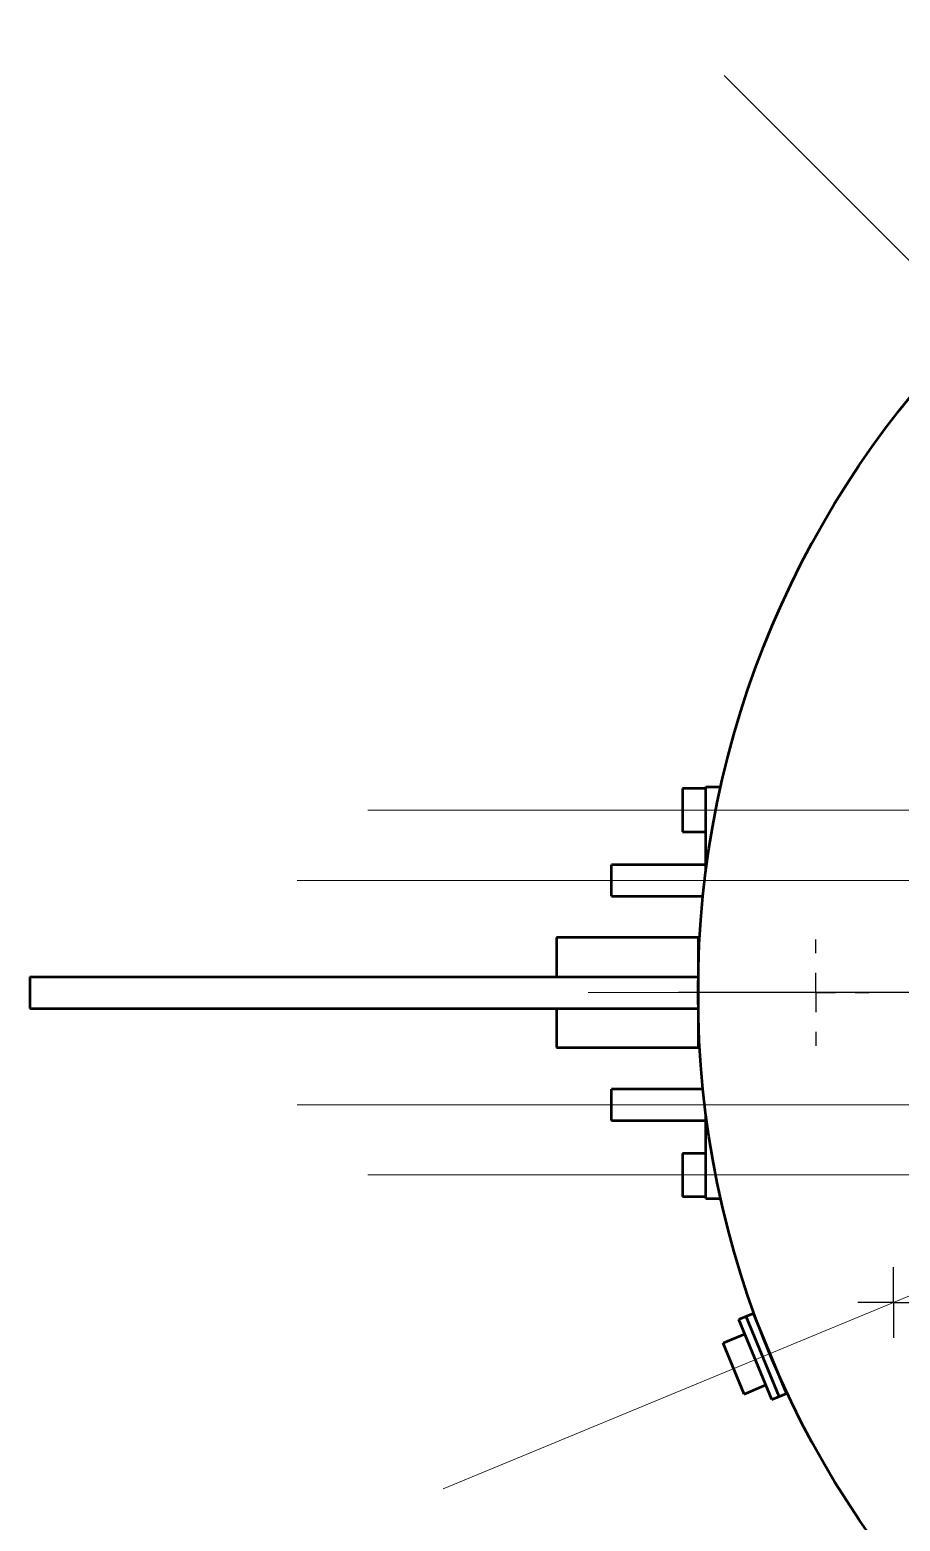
# Model space of a CAD drawing. Header units: millimetres. Extents: x 0 to 420, y 0 to 297.
# Drawn here: x 328.38 to 342.21, y 201.59 to 225.31 of the extents above; entities that cross this region are included whole.
import ezdxf

# ---------------------------------------------------------------- set-up
doc = ezdxf.new("R2010")
doc.units = ezdxf.units.MM
doc.linetypes.add('CENTERX2', pattern=[20.32, 12.7, -2.54, 2.54, -2.54])
doc.layers.add('9中心线层', color=1, linetype='Continuous')

# ---------------------------------------------------------------- blocks, each defined once
blk = doc.blocks.new('SW_CENTERMARKSYMBOL_129')
at = {"layer": '9中心线层', "color": 0}
for p, q in [((0, 0.625), (0, 15.3125)), ((0, 0), (0, 0.3125)), ((-0.625, 0), (-15.3125, 0)), ((0, 0), (-0.3125, 0)), ((0, 0), (0, -0.3125)), ((0, 0), (0.3125, 0)), ((0.625, 0), (15.3125, 0)), ((0, -0.625), (0, -15.3125))]:
    blk.add_line(p, q, dxfattribs=at)
blk = doc.blocks.new('SW_CENTERMARKSYMBOL_166')
at = {"layer": '9中心线层', "color": 0}
for p, q in [((0, 0.3125), (0, 0.5625)), ((0, 0), (0, 0.3125)), ((-0.3125, 0), (-0.5625, 0)), ((0, 0), (-0.3125, 0)), ((0, 0), (0, -0.3125)), ((0, 0), (0.3125, 0)), ((0.3125, 0), (0.5625, 0)), ((0, -0.3125), (0, -0.5625))]:
    blk.add_line(p, q, dxfattribs=at)
blk = doc.blocks.new('SW_CENTERMARKSYMBOL_179')
at = {"layer": '9中心线层', "color": 0}
for p, q in [((0, 0.625), (0, 0.84375)), ((0, 0), (0, 0.3125)), ((-0.625, 0), (-0.84375, 0)), ((0, 0), (-0.3125, 0)), ((0, 0), (0, -0.3125)), ((0, 0), (0.3125, 0)), ((0.625, 0), (0.84375, 0)), ((0, -0.625), (0, -0.84375))]:
    blk.add_line(p, q, dxfattribs=at)

msp = doc.modelspace()

# ---------------------------------------------------------------- linework, layer by layer
at = {"color": 7, "linetype": 'Continuous', "lineweight": 50}
for p, q in [((339.125, 213.244), (338.75, 213.244)), ((338.75, 213.244), (338.75, 212.9)), ((339.125, 211.932), (339.125, 213.275)), ((339.125, 213.275), (339.362, 213.275)), ((338.75, 212.9), (338.75, 212.556)), ((338.75, 212.556), (339.125, 212.556)), ((339.125, 212.035), (337.625, 212.035)), ((337.625, 211.785), (337.625, 212.035)), ((337.625, 211.535), (337.625, 211.785)), ((337.625, 211.535), (339.079, 211.535)), ((339, 210.875), (336.75, 210.875)), ((336.75, 210.875), (336.75, 210.25)), ((339, 210.875), (339, 210.25)), ((339.026, 210.875), (339.012, 210.875)), ((339.012, 210.612), (339.012, 210.875)), ((339.008, 210.5), (339, 210.5)), ((328.375, 210.25), (339, 210.25)), ((328.375, 210.25), (328.375, 209.75)), ((339, 210.25), (339, 209.75)), ((328.375, 209.75), (339, 209.75)), ((336.75, 209.75), (336.75, 209.125)), ((339, 209.75), (339, 209.125)), ((339, 209.5), (339.008, 209.5)), ((339.012, 209.125), (339.012, 209.388)), ((336.75, 209.125), (339, 209.125)), ((339.012, 209.125), (339.026, 209.125)), ((339.079, 208.465), (337.625, 208.465)), ((337.625, 208.215), (337.625, 208.465)), ((337.625, 207.965), (337.625, 208.215)), ((339.125, 206.725), (339.125, 208.068)), ((337.625, 207.965), (339.125, 207.965)), ((339.125, 207.444), (338.75, 207.444)), ((338.75, 207.444), (338.75, 207.1)), ((338.75, 207.1), (338.75, 206.756)), ((338.75, 206.756), (339.125, 206.756)), ((339.125, 206.725), (339.362, 206.725)), ((339.763, 204.847), (339.648, 204.799)), ((340.174, 203.529), (339.648, 204.799)), ((339.879, 204.895), (339.763, 204.847)), ((340.289, 203.577), (339.763, 204.847)), ((340.289, 203.577), (339.763, 204.847)), ((340.405, 203.625), (339.879, 204.895)), ((339.743, 204.568), (339.397, 204.425)), ((339.971, 204.69), (339.965, 204.687)), ((339.974, 204.684), (339.967, 204.681)), ((339.732, 203.616), (339.397, 204.425)), ((339.732, 203.616), (340.078, 203.76)), ((340.316, 203.838), (340.323, 203.841)), ((340.319, 203.832), (340.325, 203.835)), ((340.174, 203.529), (340.289, 203.577)), ((340.289, 203.577), (340.405, 203.625))]:
    msp.add_line(p, q, dxfattribs=at)
msp.add_circle((354, 210), 15, dxfattribs=at)
at = {"layer": '9中心线层', "linetype": 'CENTERX2', "lineweight": 18, "ltscale": 2.5}
for p, q in [((339.416, 224.584), (343.217, 220.783)), ((344.125, 212.9), (333.75, 212.9)), ((332.625, 211.785), (344.625, 211.785)), ((369, 210), (331.75, 210)), ((332.625, 208.215), (344.625, 208.215)), ((344.125, 207.1), (333.75, 207.1)), ((334.945, 202.107), (345.067, 206.3))]:
    msp.add_line(p, q, dxfattribs=at)

# ---------------------------------------------------------------- block references
at = {"layer": '9中心线层'}
for name, p in [('SW_CENTERMARKSYMBOL_129', (354, 210)), ('SW_CENTERMARKSYMBOL_179', (340.875, 210)), ('SW_CENTERMARKSYMBOL_166', (342.105, 205.073))]:
    msp.add_blockref(name, p, dxfattribs=at)

doc.saveas('drawing.dxf')
